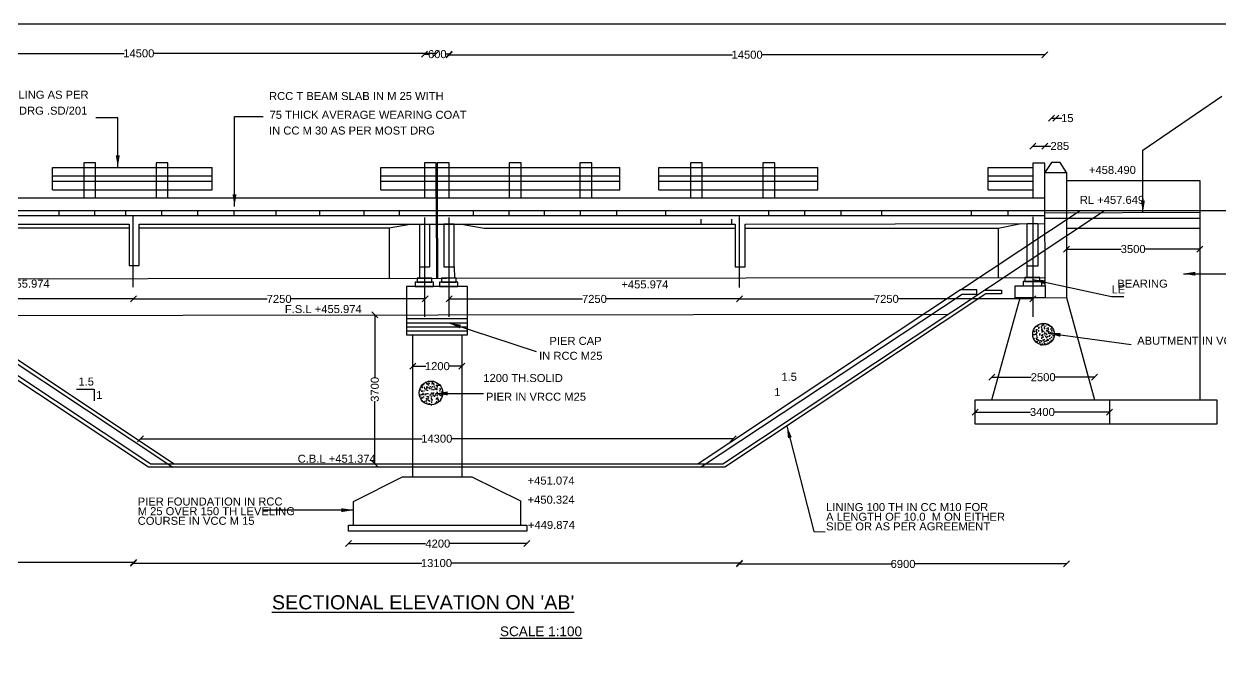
# Model space of a CAD drawing. Header units: millimetres. Extents: x -38937 to 3874, y 32121 to 62298.
# Drawn here: x -25700 to -10759, y 54328 to 62298 of the extents above; entities that cross this region are included whole.
import ezdxf

# ---------------------------------------------------------------- set-up
doc = ezdxf.new("R2010")
doc.units = ezdxf.units.MM
doc.header["$MEASUREMENT"] = 0
doc.layers.add('DRAWING', color=2, linetype='Continuous')
doc.layers.add('TEXT', color=7, linetype='Continuous')
doc.styles.get("Standard").update_dxf_attribs({"font": 'arial.ttf', "height": 100})
doc.dimstyles.new('ISO-25', dxfattribs={"dimtxt": 200, "dimasz": 120, "dimexe": 1.25, "dimexo": 0.625, "dimtad": 1, "dimtih": 1, "dimtoh": 1, "dimdec": 0, "dimtxsty": 'Standard', "dimblk": 'OBLIQUE', "dimcen": 2.5, "dimdle": 1.25, "dimclrd": 6, "dimclrt": 256, "dimadec": 0, "dimazin": 0, "dimtfac": 1, "dimtdec": 0, "dimtmove": 0, "dimatfit": 3, "dimfxl": 1, "dimarcsym": 0})
doc.dimstyles.get("Standard").update_dxf_attribs({"dimtxt": 75, "dimasz": 75, "dimexe": 0.18, "dimexo": 0.0625, "dimgap": 0.09, "dimtad": 0, "dimdec": 0, "dimzin": 0, "dimdsep": 46, "dimtxsty": 'Standard', "dimblk": 'OBLIQUE', "dimcen": 0, "dimse1": 1, "dimse2": 1, "dimadec": 0, "dimazin": 0, "dimtfac": 1, "dimtdec": 0, "dimtofl": 0, "dimtmove": 0, "dimatfit": 3, "dimldrblk": 'OBLIQUE', "dimfxl": 1, "dimtolj": 1, "dimtzin": 0, "dimarcsym": 0})

# ---------------------------------------------------------------- blocks, each defined once
blk = doc.blocks.new('_Oblique')
at = {"color": 0, "linetype": 'ByBlock', "lineweight": -2}
blk.add_line((-0.5, -0.5), (0.5, 0.5), dxfattribs=at)
blk = doc.blocks.new('*D54')
at = {"layer": 'Defpoints', "color": 0, "transparency": 16777216}
for p in [(-20549, 61930), (-27981, 60124), (-20549, 60124)]:
    blk.add_point(p, dxfattribs=at)
at = {"layer": 'TEXT', "color": 0, "lineweight": -2, "transparency": 16777216}
for p, q in [((-27981, 61930), (-24449, 61930)), ((-20549, 61930), (-24082, 61930))]:
    blk.add_line(p, q, dxfattribs=at)
at = {"layer": 'TEXT', "color": 0, "lineweight": -2, "transparency": 16777216, "xscale": 75, "yscale": 75, "zscale": 75, "rotation": 180}
blk.add_blockref('_Oblique', (-27981, 61930), dxfattribs=at)
at = {"layer": 'TEXT', "color": 0, "lineweight": -2, "transparency": 16777216, "xscale": 75, "yscale": 75, "zscale": 75}
blk.add_blockref('_Oblique', (-20549, 61930), dxfattribs=at)
at = {"layer": 'TEXT', "color": 0, "transparency": 16777216, "insert": (-24265, 61930), "char_height": 100, "attachment_point": 5}
blk.add_mtext('\\A1;14500', dxfattribs=at)
blk = doc.blocks.new('*D55')
at = {"layer": 'Defpoints', "color": 0, "transparency": 16777216}
for p in [(-20387, 61920), (-20698, 60562), (-20387, 60562)]:
    blk.add_point(p, dxfattribs=at)
at = {"layer": 'TEXT', "color": 0, "lineweight": -2, "transparency": 16777216}
for p, q in [((-20698, 61920), (-20648, 61920)), ((-20387, 61920), (-20426, 61920))]:
    blk.add_line(p, q, dxfattribs=at)
at = {"layer": 'TEXT', "color": 0, "lineweight": -2, "transparency": 16777216, "xscale": 75, "yscale": 75, "zscale": 75, "rotation": 180}
blk.add_blockref('_Oblique', (-20698, 61920), dxfattribs=at)
at = {"layer": 'TEXT', "color": 0, "lineweight": -2, "transparency": 16777216, "xscale": 75, "yscale": 75, "zscale": 75}
blk.add_blockref('_Oblique', (-20387, 61920), dxfattribs=at)
at = {"layer": 'TEXT', "color": 0, "transparency": 16777216, "insert": (-20537, 61920), "char_height": 100, "attachment_point": 5}
blk.add_mtext('\\A1;600', dxfattribs=at)
blk = doc.blocks.new('*D56')
at = {"layer": 'Defpoints', "color": 0, "transparency": 16777216}
for p in [(-12947, 61913), (-20387, 60507), (-12947, 60507)]:
    blk.add_point(p, dxfattribs=at)
at = {"layer": 'TEXT', "color": 0, "lineweight": -2, "transparency": 16777216}
for p, q in [((-20387, 61913), (-16851, 61913)), ((-12947, 61913), (-16484, 61913))]:
    blk.add_line(p, q, dxfattribs=at)
at = {"layer": 'TEXT', "color": 0, "lineweight": -2, "transparency": 16777216, "xscale": 75, "yscale": 75, "zscale": 75, "rotation": 180}
blk.add_blockref('_Oblique', (-20387, 61913), dxfattribs=at)
at = {"layer": 'TEXT', "color": 0, "lineweight": -2, "transparency": 16777216, "xscale": 75, "yscale": 75, "zscale": 75}
blk.add_blockref('_Oblique', (-12947, 61913), dxfattribs=at)
at = {"layer": 'TEXT', "color": 0, "transparency": 16777216, "insert": (-16667, 61913), "char_height": 100, "attachment_point": 5}
blk.add_mtext('\\A1;14500', dxfattribs=at)
blk = doc.blocks.new('*D57')
at = {"layer": 'Defpoints', "color": 0, "transparency": 16777216}
for p in [(-12679, 59486), (-11011, 59486), (-11011, 59486)]:
    blk.add_point(p, dxfattribs=at)
at = {"layer": 'TEXT', "color": 0, "lineweight": -2, "transparency": 16777216}
for p, q in [((-12679, 59486), (-11994, 59486)), ((-11011, 59486), (-11696, 59486))]:
    blk.add_line(p, q, dxfattribs=at)
at = {"layer": 'TEXT', "color": 0, "lineweight": -2, "transparency": 16777216, "xscale": 75, "yscale": 75, "zscale": 75, "rotation": 180}
blk.add_blockref('_Oblique', (-12679, 59486), dxfattribs=at)
at = {"layer": 'TEXT', "color": 0, "lineweight": -2, "transparency": 16777216, "xscale": 75, "yscale": 75, "zscale": 75}
blk.add_blockref('_Oblique', (-11011, 59486), dxfattribs=at)
at = {"layer": 'TEXT', "color": 0, "transparency": 16777216, "insert": (-11845, 59486), "char_height": 100, "attachment_point": 5}
blk.add_mtext('\\A1;3500', dxfattribs=at)
blk = doc.blocks.new('*D59')
at = {"layer": 'Defpoints', "color": 0, "transparency": 16777216}
for p in [(-27983, 58912), (-24333, 59009), (-24333, 58863)]:
    blk.add_point(p, dxfattribs=at)
at = {"layer": 'TEXT', "color": 0, "lineweight": -2, "transparency": 16777216}
for p, q in [((-27983, 58863), (-26307, 58863)), ((-24333, 58863), (-26009, 58863))]:
    blk.add_line(p, q, dxfattribs=at)
at = {"layer": 'TEXT', "color": 0, "lineweight": -2, "transparency": 16777216, "xscale": 75, "yscale": 75, "zscale": 75, "rotation": 180}
blk.add_blockref('_Oblique', (-27983, 58863), dxfattribs=at)
at = {"layer": 'TEXT', "color": 0, "lineweight": -2, "transparency": 16777216, "xscale": 75, "yscale": 75, "zscale": 75}
blk.add_blockref('_Oblique', (-24333, 58863), dxfattribs=at)
at = {"layer": 'TEXT', "color": 0, "transparency": 16777216, "insert": (-26158, 58863), "char_height": 100, "attachment_point": 5}
blk.add_mtext('\\A1;7250', dxfattribs=at)
blk = doc.blocks.new('*D60')
at = {"layer": 'Defpoints', "color": 0, "transparency": 16777216}
for p in [(-24333, 59119), (-20690, 59017), (-20690, 58863)]:
    blk.add_point(p, dxfattribs=at)
at = {"layer": 'TEXT', "color": 0, "lineweight": -2, "transparency": 16777216}
for p, q in [((-24333, 58863), (-22661, 58863)), ((-20690, 58863), (-22363, 58863))]:
    blk.add_line(p, q, dxfattribs=at)
at = {"layer": 'TEXT', "color": 0, "lineweight": -2, "transparency": 16777216, "xscale": 75, "yscale": 75, "zscale": 75, "rotation": 180}
blk.add_blockref('_Oblique', (-24333, 58863), dxfattribs=at)
at = {"layer": 'TEXT', "color": 0, "lineweight": -2, "transparency": 16777216, "xscale": 75, "yscale": 75, "zscale": 75}
blk.add_blockref('_Oblique', (-20690, 58863), dxfattribs=at)
at = {"layer": 'TEXT', "color": 0, "transparency": 16777216, "insert": (-22512, 58863), "char_height": 100, "attachment_point": 5}
blk.add_mtext('\\A1;7250', dxfattribs=at)
blk = doc.blocks.new('*D61')
at = {"layer": 'Defpoints', "color": 0, "transparency": 16777216}
for p in [(-16760, 59007), (-20389, 58863), (-16760, 58863)]:
    blk.add_point(p, dxfattribs=at)
at = {"layer": 'TEXT', "color": 0, "lineweight": -2, "transparency": 16777216}
for p, q in [((-20389, 58863), (-18723, 58863)), ((-16760, 58863), (-18426, 58863))]:
    blk.add_line(p, q, dxfattribs=at)
at = {"layer": 'TEXT', "color": 0, "lineweight": -2, "transparency": 16777216, "xscale": 75, "yscale": 75, "zscale": 75, "rotation": 180}
blk.add_blockref('_Oblique', (-20389, 58863), dxfattribs=at)
at = {"layer": 'TEXT', "color": 0, "lineweight": -2, "transparency": 16777216, "xscale": 75, "yscale": 75, "zscale": 75}
blk.add_blockref('_Oblique', (-16760, 58863), dxfattribs=at)
at = {"layer": 'TEXT', "color": 0, "transparency": 16777216, "insert": (-18574, 58863), "char_height": 100, "attachment_point": 5}
blk.add_mtext('\\A1;7250', dxfattribs=at)
blk = doc.blocks.new('*D62')
at = {"layer": 'Defpoints', "color": 0, "transparency": 16777216}
for p in [(-16760, 59007), (-13097, 59007), (-13097, 58863)]:
    blk.add_point(p, dxfattribs=at)
at = {"layer": 'TEXT', "color": 0, "lineweight": -2, "transparency": 16777216}
for p, q in [((-16760, 58863), (-15077, 58863)), ((-13097, 58863), (-14780, 58863))]:
    blk.add_line(p, q, dxfattribs=at)
at = {"layer": 'TEXT', "color": 0, "lineweight": -2, "transparency": 16777216, "xscale": 75, "yscale": 75, "zscale": 75, "rotation": 180}
blk.add_blockref('_Oblique', (-16760, 58863), dxfattribs=at)
at = {"layer": 'TEXT', "color": 0, "lineweight": -2, "transparency": 16777216, "xscale": 75, "yscale": 75, "zscale": 75}
blk.add_blockref('_Oblique', (-13097, 58863), dxfattribs=at)
at = {"layer": 'TEXT', "color": 0, "transparency": 16777216, "insert": (-14928, 58863), "char_height": 100, "attachment_point": 5}
blk.add_mtext('\\A1;7250', dxfattribs=at)
blk = doc.blocks.new('*D63')
at = {"layer": 'Defpoints', "color": 0, "transparency": 16777216}
for p in [(-13819, 57451), (-12140, 57451), (-12140, 57451)]:
    blk.add_point(p, dxfattribs=at)
at = {"layer": 'TEXT', "color": 0, "lineweight": -2, "transparency": 16777216}
for p, q in [((-13819, 57451), (-13128, 57451)), ((-12140, 57451), (-12830, 57451))]:
    blk.add_line(p, q, dxfattribs=at)
at = {"layer": 'TEXT', "color": 0, "lineweight": -2, "transparency": 16777216, "xscale": 75, "yscale": 75, "zscale": 75, "rotation": 180}
blk.add_blockref('_Oblique', (-13819, 57451), dxfattribs=at)
at = {"layer": 'TEXT', "color": 0, "lineweight": -2, "transparency": 16777216, "xscale": 75, "yscale": 75, "zscale": 75}
blk.add_blockref('_Oblique', (-12140, 57451), dxfattribs=at)
at = {"layer": 'TEXT', "color": 0, "transparency": 16777216, "insert": (-12979, 57451), "char_height": 100, "attachment_point": 5}
blk.add_mtext('\\A1;3400', dxfattribs=at)
blk = doc.blocks.new('*D64')
at = {"layer": 'Defpoints', "color": 0, "transparency": 16777216}
for p in [(-12329, 57885), (-13609, 57603), (-12329, 57602)]:
    blk.add_point(p, dxfattribs=at)
at = {"layer": 'TEXT', "color": 0, "lineweight": -2, "transparency": 16777216}
for p, q in [((-13609, 57885), (-13119, 57885)), ((-12329, 57885), (-12819, 57885))]:
    blk.add_line(p, q, dxfattribs=at)
at = {"layer": 'TEXT', "color": 0, "lineweight": -2, "transparency": 16777216, "xscale": 75, "yscale": 75, "zscale": 75, "rotation": 180}
blk.add_blockref('_Oblique', (-13609, 57885), dxfattribs=at)
at = {"layer": 'TEXT', "color": 0, "lineweight": -2, "transparency": 16777216, "xscale": 75, "yscale": 75, "zscale": 75}
blk.add_blockref('_Oblique', (-12329, 57885), dxfattribs=at)
at = {"layer": 'TEXT', "color": 0, "transparency": 16777216, "insert": (-12969, 57885), "char_height": 100, "attachment_point": 5}
blk.add_mtext('\\A1;2500', dxfattribs=at)
blk = doc.blocks.new('*D65')
at = {"layer": 'Defpoints', "color": 0, "transparency": 16777216}
for p in [(-24244, 57084), (-16842, 57118), (-16842, 57092)]:
    blk.add_point(p, dxfattribs=at)
at = {"layer": 'TEXT', "color": 0, "lineweight": -2, "transparency": 16777216}
for p, q in [((-24244, 57118), (-20726, 57118)), ((-16842, 57118), (-20360, 57118))]:
    blk.add_line(p, q, dxfattribs=at)
at = {"layer": 'TEXT', "color": 0, "lineweight": -2, "transparency": 16777216, "xscale": 75, "yscale": 75, "zscale": 75, "rotation": 180}
blk.add_blockref('_Oblique', (-24244, 57118), dxfattribs=at)
at = {"layer": 'TEXT', "color": 0, "lineweight": -2, "transparency": 16777216, "xscale": 75, "yscale": 75, "zscale": 75}
blk.add_blockref('_Oblique', (-16842, 57118), dxfattribs=at)
at = {"layer": 'TEXT', "color": 0, "transparency": 16777216, "insert": (-20543, 57118), "char_height": 100, "attachment_point": 5}
blk.add_mtext('\\A1;14300', dxfattribs=at)
blk = doc.blocks.new('*D66')
at = {"layer": 'Defpoints', "color": 0, "transparency": 16777216}
for p in [(-20841, 58056), (-20231, 58023), (-20231, 58023)]:
    blk.add_point(p, dxfattribs=at)
at = {"layer": 'TEXT', "color": 0, "lineweight": -2, "transparency": 16777216}
for p, q in [((-20841, 58023), (-20680, 58023)), ((-20231, 58023), (-20391, 58023))]:
    blk.add_line(p, q, dxfattribs=at)
at = {"layer": 'TEXT', "color": 0, "lineweight": -2, "transparency": 16777216, "xscale": 75, "yscale": 75, "zscale": 75, "rotation": 180}
blk.add_blockref('_Oblique', (-20841, 58023), dxfattribs=at)
at = {"layer": 'TEXT', "color": 0, "lineweight": -2, "transparency": 16777216, "xscale": 75, "yscale": 75, "zscale": 75}
blk.add_blockref('_Oblique', (-20231, 58023), dxfattribs=at)
at = {"layer": 'TEXT', "color": 0, "transparency": 16777216, "insert": (-20536, 58023), "char_height": 100, "attachment_point": 5}
blk.add_mtext('\\A1;1200', dxfattribs=at)
blk = doc.blocks.new('*D67')
at = {"layer": 'Defpoints', "color": 0, "transparency": 16777216}
for p in [(-21312, 58664), (-21317, 56804), (-21312, 56804)]:
    blk.add_point(p, dxfattribs=at)
at = {"layer": 'TEXT', "color": 0, "lineweight": -2, "transparency": 16777216}
for p, q in [((-21317, 58664), (-21317, 57883)), ((-21317, 56804), (-21317, 57585))]:
    blk.add_line(p, q, dxfattribs=at)
at = {"layer": 'TEXT', "color": 0, "lineweight": -2, "transparency": 16777216, "xscale": 75, "yscale": 75, "zscale": 75}
for p, rotation in [((-21317, 58664), 90), ((-21317, 56804), 270)]:
    blk.add_blockref('_Oblique', p, dxfattribs=dict(at, rotation=rotation))
at = {"layer": 'TEXT', "color": 0, "transparency": 16777216, "insert": (-21317, 57734), "char_height": 100, "attachment_point": 5, "rotation": 90}
blk.add_mtext('\\A1;3700', dxfattribs=at)
blk = doc.blocks.new('*D133')
at = {"layer": 'Defpoints', "color": 0, "transparency": 16777216}
for p in [(-21644, 55962), (-19417, 55962), (-19417, 55807)]:
    blk.add_point(p, dxfattribs=at)
at = {"layer": 'TEXT', "color": 0, "lineweight": -2, "transparency": 16777216}
for p, q in [((-21644, 55807), (-20682, 55807)), ((-19417, 55807), (-20379, 55807))]:
    blk.add_line(p, q, dxfattribs=at)
at = {"layer": 'TEXT', "color": 0, "lineweight": -2, "transparency": 16777216, "xscale": 75, "yscale": 75, "zscale": 75, "rotation": 180}
blk.add_blockref('_Oblique', (-21644, 55807), dxfattribs=at)
at = {"layer": 'TEXT', "color": 0, "lineweight": -2, "transparency": 16777216, "xscale": 75, "yscale": 75, "zscale": 75}
blk.add_blockref('_Oblique', (-19417, 55807), dxfattribs=at)
at = {"layer": 'TEXT', "color": 0, "transparency": 16777216, "insert": (-20530, 55807), "char_height": 100, "attachment_point": 5}
blk.add_mtext('\\A1;4200', dxfattribs=at)
blk = doc.blocks.new('*D134')
at = {"layer": 'Defpoints', "color": 0, "transparency": 16777216}
for p in [(-28401, 58859), (-24333, 58859), (-24333, 55572)]:
    blk.add_point(p, dxfattribs=at)
at = {"layer": 'TEXT', "color": 0, "lineweight": -2, "transparency": 16777216}
for p, q in [((-28401, 55572), (-26517, 55572)), ((-24333, 55572), (-26218, 55572))]:
    blk.add_line(p, q, dxfattribs=at)
at = {"layer": 'TEXT', "color": 0, "lineweight": -2, "transparency": 16777216, "xscale": 75, "yscale": 75, "zscale": 75, "rotation": 180}
blk.add_blockref('_Oblique', (-28401, 55572), dxfattribs=at)
at = {"layer": 'TEXT', "color": 0, "lineweight": -2, "transparency": 16777216, "xscale": 75, "yscale": 75, "zscale": 75}
blk.add_blockref('_Oblique', (-24333, 55572), dxfattribs=at)
at = {"layer": 'TEXT', "color": 0, "transparency": 16777216, "insert": (-26367, 55572), "char_height": 100, "attachment_point": 5}
blk.add_mtext('\\A1;6900', dxfattribs=at)
blk = doc.blocks.new('*D135')
at = {"layer": 'Defpoints', "color": 0, "transparency": 16777216}
for p in [(-16760, 59126), (-24333, 59009), (-16760, 55564)]:
    blk.add_point(p, dxfattribs=at)
at = {"layer": 'TEXT', "color": 0, "lineweight": -2, "transparency": 16777216}
for p, q in [((-24333, 55564), (-20730, 55564)), ((-16760, 55564), (-20363, 55564))]:
    blk.add_line(p, q, dxfattribs=at)
at = {"layer": 'TEXT', "color": 0, "lineweight": -2, "transparency": 16777216, "xscale": 75, "yscale": 75, "zscale": 75, "rotation": 180}
blk.add_blockref('_Oblique', (-24333, 55564), dxfattribs=at)
at = {"layer": 'TEXT', "color": 0, "lineweight": -2, "transparency": 16777216, "xscale": 75, "yscale": 75, "zscale": 75}
blk.add_blockref('_Oblique', (-16760, 55564), dxfattribs=at)
at = {"layer": 'TEXT', "color": 0, "transparency": 16777216, "insert": (-20547, 55564), "char_height": 100, "attachment_point": 5}
blk.add_mtext('\\A1;13100', dxfattribs=at)
blk = doc.blocks.new('*D136')
at = {"layer": 'Defpoints', "color": 0, "transparency": 16777216}
for p in [(-16760, 59007), (-12679, 58881), (-12679, 55553)]:
    blk.add_point(p, dxfattribs=at)
at = {"layer": 'TEXT', "color": 0, "lineweight": -2, "transparency": 16777216}
for p, q in [((-16760, 55553), (-14869, 55553)), ((-12679, 55553), (-14570, 55553))]:
    blk.add_line(p, q, dxfattribs=at)
at = {"layer": 'TEXT', "color": 0, "lineweight": -2, "transparency": 16777216, "xscale": 75, "yscale": 75, "zscale": 75, "rotation": 180}
blk.add_blockref('_Oblique', (-16760, 55553), dxfattribs=at)
at = {"layer": 'TEXT', "color": 0, "lineweight": -2, "transparency": 16777216, "xscale": 75, "yscale": 75, "zscale": 75}
blk.add_blockref('_Oblique', (-12679, 55553), dxfattribs=at)
at = {"layer": 'TEXT', "color": 0, "transparency": 16777216, "insert": (-14719, 55553), "char_height": 100, "attachment_point": 5}
blk.add_mtext('\\A1;6900', dxfattribs=at)
blk = doc.blocks.new('*D140')
at = {"layer": 'Defpoints', "color": 0, "transparency": 16777216}
for p in [(-12947, 60773), (-13096, 60558), (-12947, 60558)]:
    blk.add_point(p, dxfattribs=at)
at = {"layer": 'TEXT', "color": 0, "lineweight": -2, "transparency": 16777216}
for p, q in [((-13096, 60773), (-12947, 60773)), ((-12947, 60773), (-12872, 60773))]:
    blk.add_line(p, q, dxfattribs=at)
at = {"layer": 'TEXT', "color": 0, "lineweight": -2, "transparency": 16777216, "xscale": 75, "yscale": 75, "zscale": 75, "rotation": 180}
blk.add_blockref('_Oblique', (-13096, 60773), dxfattribs=at)
at = {"layer": 'TEXT', "color": 0, "lineweight": -2, "transparency": 16777216, "xscale": 75, "yscale": 75, "zscale": 75}
blk.add_blockref('_Oblique', (-12947, 60773), dxfattribs=at)
at = {"layer": 'TEXT', "color": 0, "transparency": 16777216, "insert": (-12761, 60773), "char_height": 100, "attachment_point": 5}
blk.add_mtext('\\A1;285', dxfattribs=at)
blk = doc.blocks.new('*D141')
at = {"layer": 'Defpoints', "color": 0, "transparency": 16777216}
for p in [(-12811, 61121), (-12866, 60569), (-12811, 60569)]:
    blk.add_point(p, dxfattribs=at)
at = {"layer": 'TEXT', "color": 0, "lineweight": -2, "transparency": 16777216}
for p, q in [((-12866, 61121), (-12811, 61121)), ((-12811, 61121), (-12736, 61121))]:
    blk.add_line(p, q, dxfattribs=at)
at = {"layer": 'TEXT', "color": 0, "lineweight": -2, "transparency": 16777216, "xscale": 75, "yscale": 75, "zscale": 75, "rotation": 180}
blk.add_blockref('_Oblique', (-12866, 61121), dxfattribs=at)
at = {"layer": 'TEXT', "color": 0, "lineweight": -2, "transparency": 16777216, "xscale": 75, "yscale": 75, "zscale": 75}
blk.add_blockref('_Oblique', (-12811, 61121), dxfattribs=at)
at = {"layer": 'TEXT', "color": 0, "transparency": 16777216, "insert": (-12668, 61121), "char_height": 100, "attachment_point": 5}
blk.add_mtext('\\A1;15', dxfattribs=at)

msp = doc.modelspace()

# ---------------------------------------------------------------- hatches: boundary and pattern name
at = {"layer": 'TEXT'}
h = msp.add_hatch(dxfattribs=at)
h.set_pattern_fill('AR-CONC', color=0, scale=12, style=0)
h.set_pattern_definition([(50, (0, 0), (86.07122, -7.53026), [9, -99]), (355, (0, 0), (-16.65016, 90.26306), [7.2, -79.2]), (100.4514, (7.17, -0.63), (69.42113, 82.73275), [7.64882, -84.13705]), (46.1842, (0, 24), (128.06893, -19.86228), [13.5, -148.5]), (96.6356, (10.67, 22.34), (112.15952, 116.89414), [11.47323, -126.20556]), (351.1842, (0, 24), (112.15943, 116.89423), [10.8, -118.8]), (21, (12, 18), (71.62885, -48.31427), [9, -99]), (326, (12, 18), (29.19784, 87.018), [7.2, -79.2]), (71.4514, (17.97, 13.97), (100.82672, 38.70366), [7.64882, -84.13705]), (37.5, (0, 0), (1.459183, 39.947262), [0, -78.24, 0, -80.4, 0, -79.5]), (7.5, (0, 0), (31.568344, 47.329405), [0, -45.84, 0, -76.44, 0, -30.3]), (327.5, (-26.76, 0), (64.058692, -2.706585), [0, -30, 0, -93.6, 0, -124.2]), (317.5, (-38.76, 0), (69.98234, 12.0126), [0, -39, 0, -62.16, 0, -88.2])])
edge = h.paths.add_edge_path()
edge.add_arc((-12963.6, 58422.6), 135.5, 0, 360)
h = msp.add_hatch(dxfattribs=at)
h.set_pattern_fill('AR-CONC', color=0, scale=12, style=0)
h.set_pattern_definition([(50, (0, 0), (86.07122, -7.53026), [9, -99]), (355, (0, 0), (-16.65016, 90.26306), [7.2, -79.2]), (100.4514, (7.17, -0.63), (69.42113, 82.73275), [7.64882, -84.13705]), (46.1842, (0, 24), (128.06893, -19.86228), [13.5, -148.5]), (96.6356, (10.67, 22.34), (112.15952, 116.89414), [11.47323, -126.20556]), (351.1842, (0, 24), (112.15943, 116.89423), [10.8, -118.8]), (21, (12, 18), (71.62885, -48.31427), [9, -99]), (326, (12, 18), (29.19784, 87.018), [7.2, -79.2]), (71.4514, (17.97, 13.97), (100.82672, 38.70366), [7.64882, -84.13705]), (37.5, (0, 0), (1.459183, 39.947262), [0, -78.24, 0, -80.4, 0, -79.5]), (7.5, (0, 0), (31.568344, 47.329405), [0, -45.84, 0, -76.44, 0, -30.3]), (327.5, (-26.76, 0), (64.058692, -2.706585), [0, -30, 0, -93.6, 0, -124.2]), (317.5, (-38.76, 0), (69.98234, 12.0126), [0, -39, 0, -62.16, 0, -88.2])])
h.paths.add_polyline_path([(-20467.1, 57688.9, 1), (-20764, 57688.9, 1)])

# ---------------------------------------------------------------- linework, layer by layer
at = {"layer": 'DRAWING', "color": 0}
for points in [[(-27981.3, 60124.2), (-12947.5, 60124.2), (-12947.5, 60558.3), (-13096, 60558.3), (-13096, 60124.2)], [(-12947.5, 60441.2), (-12678.6, 60441.2), (-12755.5, 60569.1), (-12866.1, 60569.1), (-12947.5, 60441.2)], [(-37048.4, 59969.2), (-5732.6, 59969.2), (-5732.6, 60478.4)], [(-25344.3, 60226.5), (-25344.3, 60506.6)], [(-25344.3, 60506.6), (-23349.8, 60506.6)], [(-25344.3, 60402.6), (-23349.8, 60402.6)], [(-23349.8, 60226.5), (-23349.8, 60506.6)], [(-21242.7, 60226.5), (-21242.7, 60506.6)], [(-21242.7, 60506.6), (-18257.7, 60506.6)], [(-21242.7, 60402.6), (-18257.7, 60402.6)], [(-18257.7, 60226.5), (-18257.7, 60506.6)], [(-17771.1, 60226.5), (-17771.1, 60506.6)], [(-17771.1, 60506.6), (-15784.3, 60506.6)], [(-17771.1, 60402.6), (-15784.3, 60402.6)], [(-15784.3, 60226.5), (-15784.3, 60506.6)], [(-12678.6, 60441.2), (-12678.6, 58881.5), (-12328.6, 57602.3), (-10799.4, 57602.3), (-10799.4, 57298.6), (-13818.7, 57298.6), (-13818.7, 57603.1), (-12328.6, 57602.3)], [(-13656.1, 60226.5), (-13656.1, 60506.6)], [(-13656.1, 60506.6), (-13096, 60506.6)], [(-13656.1, 60402.6), (-13096, 60402.6)], [(-25344.3, 60332.3), (-23349.8, 60332.3)], [(-25344.3, 60226.5), (-23349.8, 60226.5)], [(-21242.7, 60332.3), (-18257.7, 60332.3)], [(-21242.7, 60226.5), (-18257.7, 60226.5)], [(-17771.1, 60332.3), (-15784.3, 60332.3)], [(-17771.1, 60226.5), (-15784.3, 60226.5)], [(-13656.1, 60332.3), (-13096, 60332.3)], [(-13656.1, 60226.5), (-13096, 60226.5)], [(-12678.6, 60343.3), (-11011.1, 60343.3), (-11011.1, 57602.3)], [(-20549, 60124.2), (-20548.1, 59122.5)], [(-20536.2, 60124.2), (-20535.3, 59122.5)], [(-12942, 59026.3), (-12947.5, 60124.2)], [(-28880.6, 59969.2), (-24114.7, 56803.7), (-16970.3, 56803.7), (-12202.5, 59969.2)], [(-28514, 59926), (-23823.9, 56803.7)], [(-25260.5, 59904.9), (-25260.5, 59969.2)], [(-24813.5, 59904.9), (-24813.5, 59969.2)], [(-24427.5, 59904.9), (-24427.5, 59969.2)], [(-23976.1, 59905.2), (-23976.1, 59969.5)], [(-23526.4, 59904.9), (-23526.4, 59969.2)], [(-23075, 59904.9), (-23075, 59969.2)], [(-22548.5, 59904.9), (-22548.5, 59969.2)], [(-22003.9, 59904.9), (-22003.9, 59969.2)], [(-21448.4, 59904.9), (-21448.4, 59969.2)], [(-21007.1, 59904.9), (-21007.1, 59969.2)], [(-20083.4, 59904.9), (-20083.4, 59969.2)], [(-19640.1, 59904.9), (-19640.1, 59969.2)], [(-19196.9, 59904.9), (-19196.9, 59969.2)], [(-18746.1, 59904.9), (-18746.1, 59969.2)], [(-18294, 59904.9), (-18294, 59969.2)], [(-17682.6, 59904.9), (-17682.6, 59969.2)], [(-16395, 59904.9), (-16395, 59969.2)], [(-15944.7, 59904.9), (-15944.7, 59969.2)], [(-15493.6, 59904.9), (-15493.6, 59969.2)], [(-14982.1, 59904.9), (-14982.1, 59969.2)], [(-14001.9, 58975), (-12505.7, 59969.2)], [(-13863.3, 59904.9), (-13863.3, 59969.2)], [(-13406.5, 59904.9), (-13406.5, 59969.2)], [(-11011.1, 59944), (-12946.5, 59934.3)], [(-28134.3, 59796.6), (-24386.1, 59796.6), (-24386.1, 59279.7), (-24259.5, 59279.7), (-24259.5, 59796.6), (-16816.8, 59796.6), (-16816.8, 59266.1), (-16691.2, 59266.1), (-16691.2, 59796.6), (-12945.9, 59805)], [(-28134.2, 59904.8), (-12946.4, 59906.3)], [(-27820.1, 59796.6), (-27541.4, 59750.7), (-24386.1, 59750.7)], [(-24333.4, 59009.3), (-24333.5, 59905.2)], [(-24259.5, 59750.7), (-21137.1, 59750.7), (-20875.3, 59796.6)], [(-20758.9, 59796.6), (-20758.3, 59122.3)], [(-20758.5, 59265.8), (-20629.8, 59265.8), (-20629.8, 59796.6)], [(-20690.4, 58638.1), (-20690.4, 59879.5)], [(-20388.8, 58638.1), (-20388.8, 59879.5)], [(-20232.8, 59796.6), (-19950.3, 59746.5), (-16816.8, 59746.5)], [(-17239.2, 59796.6), (-17239.2, 59860.9)], [(-16857.9, 59796.6), (-16857.9, 59860.9)], [(-16760.1, 59007.2), (-16760.2, 59905.9)], [(-16691.2, 59746.5), (-13533.1, 59746.5), (-13245.5, 59804.3)], [(-13169, 59129), (-13170.5, 59804.5)], [(-13096.8, 59886.9), (-13096.8, 58641.1)], [(-12946.2, 59871.8), (-11011.1, 59871.8)], [(-21137.1, 59750.7), (-21136.5, 59122)], [(-13533.1, 59746.5), (-13532.6, 59128.5)], [(-11011.1, 59742.5), (-12678.6, 59742.5)], [(-20323.9, 59265.8), (-20323.7, 59122.7)], [(-27895.6, 59116.2), (-12942.5, 59129)], [(-13702.1, 58973.6), (-13488.1, 58973.6), (-13488.1, 58927.9), (-13684.1, 58927.9), (-16945.3, 56760.7), (-24143.9, 56760.7), (-27393.2, 58916.3), (-27572.5, 58916.3), (-27572.5, 58961.1), (-27367.5, 58964.2)], [(-27070.6, 58965.1), (-27273.7, 58965.1), (-27273.7, 58911.7), (-27080.8, 58911.7), (-23837.8, 56760.7)], [(-17249, 56760.7), (-13982, 58923), (-13795.5, 58923), (-13795.5, 58975), (-14001.9, 58975), (-17276.5, 56803.7)], [(-13608.9, 57602.9), (-13256.9, 58876.9), (-12678.6, 58881.5)], [(-26903.8, 58656.2), (-14152.8, 58674.3)], [(-20922.9, 58616.9), (-20157.3, 58616.9)], [(-20922.9, 58564.5), (-20157.3, 58564.5)], [(-20922.9, 58516.4), (-20157.3, 58516.4)], [(-20922.9, 58465.7), (-20157.3, 58465.7)], [(-20840.5, 56641.6), (-20840.5, 58415.2), (-20230.8, 58415.2), (-20230.8, 56641.6)], [(-12139.9, 57602.3), (-12139.9, 57298.6)], [(-21584.1, 56039.4), (-21584.1, 56333.9), (-20969.7, 56641.6), (-20103.4, 56641.6), (-19497.2, 56341.4), (-19497.2, 56039.4)]]:
    msp.add_lwpolyline(points, dxfattribs=at)
for points in [[(-24953.4, 60124.2), (-24804.1, 60124.2), (-24804.1, 60562.2), (-24953.4, 60562.2)], [(-24050, 60124.2), (-23900.7, 60124.2), (-23900.7, 60562.2), (-24050, 60562.2)], [(-20698.4, 60124.2), (-20549, 60124.2), (-20549, 60562.2), (-20698.4, 60562.2)], [(-20536.2, 60124.2), (-20386.8, 60124.2), (-20386.8, 60562.2), (-20536.2, 60562.2)], [(-19637.1, 60124.2), (-19487.7, 60124.2), (-19487.7, 60562.2), (-19637.1, 60562.2)], [(-18754.9, 60124.2), (-18605.5, 60124.2), (-18605.5, 60562.2), (-18754.9, 60562.2)], [(-17375.9, 60124.2), (-17226.5, 60124.2), (-17226.5, 60562.2), (-17375.9, 60562.2)], [(-16470.8, 60124.2), (-16321.4, 60124.2), (-16321.4, 60562.2), (-16470.8, 60562.2)], [(-20323.9, 59796.6), (-20455.4, 59796.6), (-20455.4, 59265.8), (-20323.9, 59265.8)], [(-13170.5, 59804.5), (-13035.7, 59804.5), (-13035.7, 59270.7), (-13170.5, 59270.7)], [(-20922.9, 58415.2), (-20157.3, 58415.2), (-20157.3, 59016.9), (-20922.9, 59016.9)], [(-20811.5, 59016.9), (-20582, 59016.9), (-20582, 59073.6), (-20811.5, 59073.6)], [(-20786.6, 59073.6), (-20606.4, 59073.6), (-20606.4, 59122.4), (-20786.6, 59122.4)], [(-20507.5, 59016.9), (-20278, 59016.9), (-20278, 59073.6), (-20507.5, 59073.6)], [(-20482.5, 59073.6), (-20302.3, 59073.6), (-20302.3, 59122.4), (-20482.5, 59122.4)], [(-12942, 58879.4), (-13320.6, 58876.9), (-13320.6, 59026.3), (-12942, 59026.3)], [(-13219.6, 59026.3), (-12983.8, 59026.3), (-12983.8, 59082.5), (-13219.6, 59082.5)], [(-13199, 59082.5), (-13011.6, 59082.5), (-13011.6, 59129), (-13199, 59129)], [(-21643.6, 56039.4), (-19417.2, 56039.4), (-19417.2, 55962.4), (-21643.6, 55962.4)]]:
    msp.add_lwpolyline(points, close=True, dxfattribs=at)
msp.add_circle((-12963.6, 58422.6), 135.5, dxfattribs=at)
at = {"layer": 'TEXT', "color": 0}
msp.add_lwpolyline([(-38937.3, 62297.8), (3660.2, 62297.8), (3660.2, 32130), (-38937.3, 32130)], close=True, dxfattribs=at)
msp.add_lwpolyline([(-25044.5, 57737.5), (-24820.9, 57737.5), (-24820.9, 57590.8)], dxfattribs=at)
msp.add_circle((-20615.5, 57688.9), 148.4, dxfattribs=at)

# ---------------------------------------------------------------- texts
for s, height, p in [('HAND RAILING AS PER ', 100, (-26436.4, 61363.9)), ('RCC T BEAM SLAB IN M 25 WITH ', 100, (-22638.2, 61347.4)), ('M.O.S.T DRG .SD/201', 100, (-26320.5, 61164.5)), ('75 THICK AVERAGE WEARING COAT', 100, (-22631.8, 61112.8)), ('IN CC M 30 AS PER MOST DRG ', 100, (-22638.2, 60916.4)), ('+458.490', 100, (-12397.3, 60424.2)), ('RL +457.649', 100, (-12511.5, 60050.3)), ('+455.974', 100, (-25964.1, 59003.9)), ('+455.974', 100, (-18237.5, 58994.8)), ('BEARING ', 100, (-12041.9, 59004.4)), ('F.S.L +455.974', 100, (-22440.2, 58686.7)), ('PIER CAP ', 100, (-19136, 58289.3)), ('ABUTMENT IN VCC M 15 ', 100, (-11794.3, 58292.1)), ('IN RCC M25', 100, (-19264.8, 58103.5)), ('1.5', 100, (-25018.9, 57781.6)), ('1200 TH.SOLID', 100, (-19961.8, 57825.6)), ('1.5', 100, (-16238.9, 57840.6)), ('1', 100, (-24797.3, 57613.4)), ('PIER IN VRCC M25', 100, (-19928.4, 57592.1)), ('1', 100, (-16327.7, 57649.4)), ('C.B.L +451.374 ', 100, (-22280.4, 56817.7)), ('+451.074', 100, (-19408.7, 56544.6)), ('PIER FOUNDATION IN RCC', 100, (-24278.3, 56283.1)), ('+450.324', 100, (-19408.7, 56306.4)), ('M 25 OVER 150 TH LEVELING ', 100, (-24278.3, 56162.6)), ('A LENGTH OF 10.0  M ON EITHER ', 100, (-15680.5, 56093.1)), ('LINING 100 TH IN CC M10 FOR ', 100, (-15680.5, 56213.6)), ('COURSE IN VCC M 15 ', 100, (-24278.3, 56042.1)), ('+449.874', 100, (-19404.2, 55990.3)), ('SIDE OR AS PER AGREEMENT', 100, (-15680.5, 55972.6)), ("%%USECTIONAL ELEVATION ON 'AB'", 176.383, (-22602.2, 54986.4)), ('%%USCALE 1:100', 121.09, (-19753.8, 54651.5))]:
    msp.add_text(s, height=height, dxfattribs=at).set_placement(p)
at = {"layer": 'TEXT', "color": 0, "insert": (-12114, 59031.4), "char_height": 100, "attachment_point": 1}
msp.add_mtext('\\A1;LE ', dxfattribs=at)

# ---------------------------------------------------------------- dimensions: what is measured, and where the dimension line sits
at = {"layer": 'TEXT', "color": 0}
for base, p1, p2, text, picture, middle in [((-20549, 61930.4), (-27981.3, 60124.2), (-20549, 60124.2), '14500', '*D54', (-24265.2, 61930.4)), ((-12947.5, 61913.4), (-20386.8, 60506.6), (-12947.5, 60506.6), '14500', '*D56', (-16667.2, 61913.4)), ((-12810.8, 61120.9), (-12866.1, 60569.1), (-12810.8, 60569.1), '15', '*D141', (-12668.5, 61120.9)), ((-12947.5, 60772.6), (-13096, 60558.3), (-12947.5, 60558.3), '285', '*D140', (-12760.7, 60772.6)), ((-11011.1, 59486.1), (-12678.6, 59486.1), (-11011.1, 59486.1), '3500', '*D57', (-11844.8, 59486.1)), ((-16760.1, 55564.3), (-24333.4, 59009.3), (-16760.1, 59125.7), '13100', '*D135', (-20546.7, 55564.3)), ((-20690.4, 58863.1), (-24333.4, 59119.2), (-20690.4, 59016.9), '7250', '*D60', (-22511.9, 58863.1)), ((-24333.4, 58863.1), (-27982.7, 58912.3), (-24333.4, 59009.3), '7250', '*D59', (-26158.1, 58863.1)), ((-16760.1, 58863.1), (-20388.8, 58863.1), (-16760.1, 59007.2), '7250', '*D61', (-18574.5, 58863.1)), ((-13096.8, 58863.1), (-16760.1, 59007.2), (-13096.8, 59007.2), '7250', '*D62', (-14928.4, 58863.1)), ((-12678.6, 55552.8), (-16760.1, 59007.2), (-12678.6, 58881.5), '6900', '*D136', (-14719.3, 55552.8)), ((-24333.4, 55571.5), (-28401.1, 58859), (-24333.4, 58859.4), '6900', '*D134', (-26367.3, 55571.5)), ((-20230.8, 58023.2), (-20840.5, 58055.7), (-20230.8, 58023.2), '1200', '*D66', (-20535.6, 58023.2)), ((-12328.6, 57884.6), (-13608.9, 57602.9), (-12328.6, 57602.3), '2500', '*D64', (-12968.8, 57884.6)), ((-12139.9, 57450.8), (-13818.7, 57450.8), (-12139.9, 57450.8), '3400', '*D63', (-12979.3, 57450.8)), ((-16841.7, 57117.9), (-24244.5, 57083.7), (-16841.7, 57092), '14300', '*D65', (-20543.1, 57117.9)), ((-19417.2, 55807.3), (-21643.6, 55962.4), (-19417.2, 55962.4), '4200', '*D133', (-20530.4, 55807.3))]:
    dim = msp.add_linear_dim(base=base, p1=p1, p2=p2, text=text, dimstyle='Standard', dxfattribs=at)
    dim.commit()
    dim.dimension.update_dxf_attribs({"geometry": picture, "text_midpoint": middle})
dim = msp.add_linear_dim(base=(-20386.8, 61919.7), p1=(-20698.4, 60562.2), p2=(-20386.8, 60562.2), text='600', dimstyle='Standard', dxfattribs=at)
dim.commit()
dim.dimension.update_dxf_attribs({"geometry": '*D55', "text_midpoint": (-20536.8, 61919.7), "dimtype": 160})
dim = msp.add_linear_dim(base=(-21316.7, 56803.7), p1=(-21312.2, 58664.1), p2=(-21312.2, 56803.7), angle=90, text='3700', dimstyle='Standard', dxfattribs=at)
dim.commit()
dim.dimension.update_dxf_attribs({"geometry": '*D67', "text_midpoint": (-21316.7, 57733.9)})

# ---------------------------------------------------------------- leaders
for points in [[(-11723.3, 59940.4), (-11723.3, 60721.6), (-10738, 61395)], [(-24527.5, 60506.6), (-24527.5, 61123.7), (-24800.3, 61123.7)], [(-23069.8, 60017.9), (-23069.8, 61141.7), (-22711.1, 61141.7)], [(-11217.5, 59178.1), (-10553.8, 59178.1)], [(-20391, 58564.5), (-19300.6, 58208.7)], [(-12903, 58434.9), (-11868.9, 58293.8)], [(-20557.8, 57682.9), (-19960.3, 57682.9)], [(-16170.2, 57275.8), (-15833.2, 55958), (-15690.1, 55956.4)], [(-21584.1, 56225.6), (-22715.4, 56225.6)]]:
    msp.add_leader(points, dimstyle='ISO-25', override={"dimasz": 150, "dimclrd": 0}, dxfattribs=at)
at = {"layer": 'TEXT', "color": 0, "annotation_type": 0, "has_hookline": 1, "hookline_direction": 0, "text_width": 153.1}
msp.add_leader([(-13096.8, 59104), (-12114.6, 58893.3)], dimstyle='ISO-25', override={"dimasz": 150, "dimclrd": 0}, dxfattribs=at)

doc.saveas('drawing.dxf')
